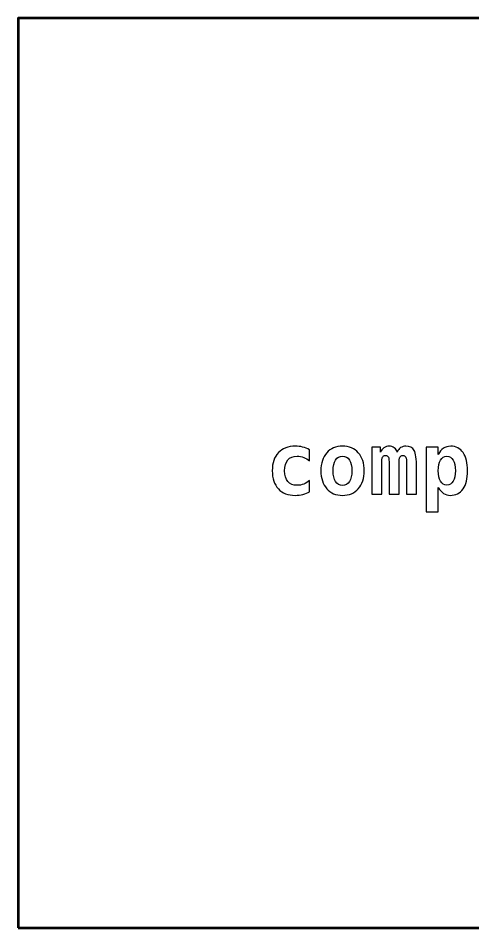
# Model space of a CAD drawing. Header units: centimetres. Extents: x -10.8 to 29.8, y -19.8 to 32.2.
# Drawn here: x -10.75 to -8.502, y -12.25 to -7.75 of the extents above; entities that cross this region are included whole.
import ezdxf

# ---------------------------------------------------------------- set-up
doc = ezdxf.new("R2010")
doc.units = ezdxf.units.CM
doc.header["$MEASUREMENT"] = 0
doc.layers.add('Layer 1', color=7, linetype='Continuous')

msp = doc.modelspace()

# ---------------------------------------------------------------- linework, layer by layer
at = {"layer": 'Layer 1', "lineweight": 53}
msp.add_lwpolyline([(-10.75, -12.25), (-6.25, -12.25), (-6.25, -7.75), (-10.75, -7.75), (-10.75, -12.25)], close=True, dxfattribs=at)
at = {"layer": 'Layer 1'}
for points, knots in [([(-9.30897, -10.09271), (-9.31912, -10.09863), (-9.33013, -10.10308), (-9.34184, -10.10604), (-9.34184, -10.10604), (-9.35356, -10.109), (-9.36611, -10.11049), (-9.37966, -10.11049), (-9.37966, -10.11049), (-9.41536, -10.11049), (-9.44323, -10.09976), (-9.46334, -10.07824), (-9.46334, -10.07824), (-9.48345, -10.05679), (-9.49354, -10.02702), (-9.49354, -9.98899), (-9.49354, -9.98899), (-9.49354, -9.95082), (-9.48338, -9.92098), (-9.46313, -9.89939), (-9.46313, -9.89939), (-9.44288, -9.87787), (-9.41494, -9.86707), (-9.37924, -9.86707), (-9.37924, -9.86707), (-9.36682, -9.86707), (-9.3549, -9.86855), (-9.3434, -9.87145), (-9.3434, -9.87145), (-9.3319, -9.87434), (-9.32039, -9.87878), (-9.30897, -9.88485), (-9.30897, -9.88485), (-9.30897, -9.88485), (-9.30897, -9.94031), (-9.30897, -9.94031), (-9.30897, -9.94031), (-9.31778, -9.93269), (-9.32745, -9.92683), (-9.33803, -9.92274), (-9.33803, -9.92274), (-9.34855, -9.91865), (-9.35948, -9.9166), (-9.37077, -9.9166), (-9.37077, -9.9166), (-9.39046, -9.9166), (-9.40563, -9.92288), (-9.41621, -9.93544), (-9.41621, -9.93544), (-9.42686, -9.948), (-9.43215, -9.96585), (-9.43215, -9.98899), (-9.43215, -9.98899), (-9.43215, -10.01213), (-9.42686, -10.02991), (-9.41621, -10.04233), (-9.41621, -10.04233), (-9.40563, -10.05475), (-9.39046, -10.06096), (-9.37077, -10.06096), (-9.37077, -10.06096), (-9.35906, -10.06096), (-9.34812, -10.05898), (-9.33789, -10.0551), (-9.33789, -10.0551), (-9.32773, -10.05115), (-9.31807, -10.04522), (-9.30897, -10.03725), (-9.30897, -10.03725), (-9.30897, -10.03725), (-9.30897, -10.09271), (-9.30897, -10.09271)], [0, 0, 0, 0, 0.0526316, 0.0526316, 0.0526316, 0.0526316, 0.1052632, 0.1052632, 0.1052632, 0.1052632, 0.1578947, 0.1578947, 0.1578947, 0.1578947, 0.2105263, 0.2105263, 0.2105263, 0.2105263, 0.2631579, 0.2631579, 0.2631579, 0.2631579, 0.3157895, 0.3157895, 0.3157895, 0.3157895, 0.3684211, 0.3684211, 0.3684211, 0.3684211, 0.4210526, 0.4210526, 0.4210526, 0.4210526, 0.4736842, 0.4736842, 0.4736842, 0.4736842, 0.5263158, 0.5263158, 0.5263158, 0.5263158, 0.5789474, 0.5789474, 0.5789474, 0.5789474, 0.6315789, 0.6315789, 0.6315789, 0.6315789, 0.6842105, 0.6842105, 0.6842105, 0.6842105, 0.7368421, 0.7368421, 0.7368421, 0.7368421, 0.7894737, 0.7894737, 0.7894737, 0.7894737, 0.8421053, 0.8421053, 0.8421053, 0.8421053, 0.8947368, 0.8947368, 0.8947368, 0.8947368, 1, 1, 1, 1]), ([(-9.25309, -9.98899), (-9.25309, -9.95167), (-9.24342, -9.9221), (-9.22409, -9.90023), (-9.22409, -9.90023), (-9.20469, -9.87843), (-9.17873, -9.8675), (-9.14606, -9.8675), (-9.14606, -9.8675), (-9.11332, -9.8675), (-9.08729, -9.87843), (-9.06788, -9.90023), (-9.06788, -9.90023), (-9.04855, -9.9221), (-9.03889, -9.95167), (-9.03889, -9.98899), (-9.03889, -9.98899), (-9.03889, -10.02631), (-9.04855, -10.05588), (-9.06788, -10.07775), (-9.06788, -10.07775), (-9.08729, -10.09955), (-9.11332, -10.11049), (-9.14606, -10.11049), (-9.14606, -10.11049), (-9.17873, -10.11049), (-9.20469, -10.09955), (-9.22409, -10.07775), (-9.22409, -10.07775), (-9.24342, -10.05588), (-9.25309, -10.02631), (-9.25309, -9.98899)], [0, 0, 0, 0, 0.1111111, 0.1111111, 0.1111111, 0.1111111, 0.2222222, 0.2222222, 0.2222222, 0.2222222, 0.3333333, 0.3333333, 0.3333333, 0.3333333, 0.4444444, 0.4444444, 0.4444444, 0.4444444, 0.5555556, 0.5555556, 0.5555556, 0.5555556, 0.6666667, 0.6666667, 0.6666667, 0.6666667, 0.7777778, 0.7777778, 0.7777778, 0.7777778, 1, 1, 1, 1]), ([(-8.87591, -9.89621), (-8.87139, -9.8864), (-8.86561, -9.87921), (-8.85855, -9.87455), (-8.85855, -9.87455), (-8.8515, -9.86982), (-8.84289, -9.8675), (-8.83273, -9.8675), (-8.83273, -9.8675), (-8.81276, -9.8675), (-8.79893, -9.87441), (-8.79131, -9.88817), (-8.79131, -9.88817), (-8.78362, -9.90193), (-8.77981, -9.93064), (-8.77981, -9.97417), (-8.77981, -9.97417), (-8.77981, -9.97417), (-8.77981, -10.10456), (-8.77981, -10.10456), (-8.77981, -10.10456), (-8.77981, -10.10456), (-8.82934, -10.10456), (-8.82934, -10.10456), (-8.82934, -10.10456), (-8.82934, -10.10456), (-8.82934, -9.95597), (-8.82934, -9.95597), (-8.82934, -9.95597), (-8.82934, -9.93876), (-8.83068, -9.92726), (-8.83329, -9.92147), (-8.83329, -9.92147), (-8.8359, -9.91568), (-8.84063, -9.91279), (-8.84754, -9.91279), (-8.84754, -9.91279), (-8.85446, -9.91279), (-8.85926, -9.91575), (-8.86201, -9.92168), (-8.86201, -9.92168), (-8.86476, -9.92761), (-8.86617, -9.93904), (-8.86617, -9.95597), (-8.86617, -9.95597), (-8.86617, -9.95597), (-8.86617, -10.10456), (-8.86617, -10.10456), (-8.86617, -10.10456), (-8.86617, -10.10456), (-8.91528, -10.10456), (-8.91528, -10.10456), (-8.91528, -10.10456), (-8.91528, -10.10456), (-8.91528, -9.95597), (-8.91528, -9.95597), (-8.91528, -9.95597), (-8.91528, -9.93904), (-8.91669, -9.92761), (-8.91944, -9.92168), (-8.91944, -9.92168), (-8.92219, -9.91575), (-8.92699, -9.91279), (-8.9339, -9.91279), (-8.9339, -9.91279), (-8.94082, -9.91279), (-8.94555, -9.91568), (-8.94816, -9.92147), (-8.94816, -9.92147), (-8.95077, -9.92726), (-8.95211, -9.93876), (-8.95211, -9.95597), (-8.95211, -9.95597), (-8.95211, -9.95597), (-8.95211, -10.10456), (-8.95211, -10.10456), (-8.95211, -10.10456), (-8.95211, -10.10456), (-9.00164, -10.10456), (-9.00164, -10.10456), (-9.00164, -10.10456), (-9.00164, -10.10456), (-9.00164, -9.873), (-9.00164, -9.873), (-9.00164, -9.873), (-9.00164, -9.873), (-8.95761, -9.873), (-8.95761, -9.873), (-8.95761, -9.873), (-8.95761, -9.873), (-8.95761, -9.89706), (-8.95761, -9.89706), (-8.95761, -9.89706), (-8.95415, -9.88796), (-8.94865, -9.88076), (-8.94103, -9.87547), (-8.94103, -9.87547), (-8.93348, -9.87018), (-8.92501, -9.8675), (-8.91563, -9.8675), (-8.91563, -9.8675), (-8.90625, -9.8675), (-8.89771, -9.87032), (-8.88995, -9.87589), (-8.88995, -9.87589), (-8.88226, -9.88147), (-8.87753, -9.88824), (-8.87591, -9.89621)], [0, 0, 0, 0, 0.0357143, 0.0357143, 0.0357143, 0.0357143, 0.0714286, 0.0714286, 0.0714286, 0.0714286, 0.1071429, 0.1071429, 0.1071429, 0.1071429, 0.1428571, 0.1428571, 0.1428571, 0.1428571, 0.1785714, 0.1785714, 0.1785714, 0.1785714, 0.2142857, 0.2142857, 0.2142857, 0.2142857, 0.25, 0.25, 0.25, 0.25, 0.2857143, 0.2857143, 0.2857143, 0.2857143, 0.3214286, 0.3214286, 0.3214286, 0.3214286, 0.3571429, 0.3571429, 0.3571429, 0.3571429, 0.3928571, 0.3928571, 0.3928571, 0.3928571, 0.4285714, 0.4285714, 0.4285714, 0.4285714, 0.4642857, 0.4642857, 0.4642857, 0.4642857, 0.5, 0.5, 0.5, 0.5, 0.5357143, 0.5357143, 0.5357143, 0.5357143, 0.5714286, 0.5714286, 0.5714286, 0.5714286, 0.6071429, 0.6071429, 0.6071429, 0.6071429, 0.6428571, 0.6428571, 0.6428571, 0.6428571, 0.6785714, 0.6785714, 0.6785714, 0.6785714, 0.7142857, 0.7142857, 0.7142857, 0.7142857, 0.75, 0.75, 0.75, 0.75, 0.7857143, 0.7857143, 0.7857143, 0.7857143, 0.8214286, 0.8214286, 0.8214286, 0.8214286, 0.8571429, 0.8571429, 0.8571429, 0.8571429, 0.8928571, 0.8928571, 0.8928571, 0.8928571, 0.9285714, 0.9285714, 0.9285714, 0.9285714, 1, 1, 1, 1]), ([(-8.67229, -10.07189), (-8.67229, -10.07189), (-8.67229, -10.19261), (-8.67229, -10.19261), (-8.67229, -10.19261), (-8.67229, -10.19261), (-8.73283, -10.19261), (-8.73283, -10.19261), (-8.73283, -10.19261), (-8.73283, -10.19261), (-8.73283, -9.873), (-8.73283, -9.873), (-8.73283, -9.873), (-8.73283, -9.873), (-8.67229, -9.873), (-8.67229, -9.873), (-8.67229, -9.873), (-8.67229, -9.873), (-8.67229, -9.90771), (-8.67229, -9.90771), (-8.67229, -9.90771), (-8.66594, -9.89438), (-8.65762, -9.88436), (-8.64731, -9.87758), (-8.64731, -9.87758), (-8.63694, -9.87088), (-8.62488, -9.8675), (-8.61098, -9.8675), (-8.61098, -9.8675), (-8.58452, -9.8675), (-8.56399, -9.87808), (-8.54938, -9.89932), (-8.54938, -9.89932), (-8.53478, -9.92055), (-8.52751, -9.9504), (-8.52751, -9.98899), (-8.52751, -9.98899), (-8.52751, -10.02808), (-8.53492, -10.05813), (-8.54974, -10.07909), (-8.54974, -10.07909), (-8.56448, -10.10004), (-8.58565, -10.11049), (-8.61302, -10.11049), (-8.61302, -10.11049), (-8.62544, -10.11049), (-8.63652, -10.10731), (-8.6464, -10.10089), (-8.6464, -10.10089), (-8.6562, -10.09447), (-8.66488, -10.0848), (-8.67229, -10.07189)], [0, 0, 0, 0, 0.0714286, 0.0714286, 0.0714286, 0.0714286, 0.1428571, 0.1428571, 0.1428571, 0.1428571, 0.2142857, 0.2142857, 0.2142857, 0.2142857, 0.2857143, 0.2857143, 0.2857143, 0.2857143, 0.3571429, 0.3571429, 0.3571429, 0.3571429, 0.4285714, 0.4285714, 0.4285714, 0.4285714, 0.5, 0.5, 0.5, 0.5, 0.5714286, 0.5714286, 0.5714286, 0.5714286, 0.6428571, 0.6428571, 0.6428571, 0.6428571, 0.7142857, 0.7142857, 0.7142857, 0.7142857, 0.7857143, 0.7857143, 0.7857143, 0.7857143, 0.8571429, 0.8571429, 0.8571429, 0.8571429, 1, 1, 1, 1]), ([(-9.14606, -9.9166), (-9.16052, -9.9166), (-9.17188, -9.92295), (-9.18014, -9.93572), (-9.18014, -9.93572), (-9.18839, -9.94849), (-9.19255, -9.96627), (-9.19255, -9.98899), (-9.19255, -9.98899), (-9.19255, -10.01171), (-9.18839, -10.02949), (-9.18014, -10.04226), (-9.18014, -10.04226), (-9.17188, -10.05503), (-9.16052, -10.06138), (-9.14606, -10.06138), (-9.14606, -10.06138), (-9.13152, -10.06138), (-9.12009, -10.05503), (-9.11184, -10.04226), (-9.11184, -10.04226), (-9.10358, -10.02949), (-9.09942, -10.01171), (-9.09942, -9.98899), (-9.09942, -9.98899), (-9.09942, -9.96627), (-9.10358, -9.94849), (-9.11184, -9.93572), (-9.11184, -9.93572), (-9.12009, -9.92295), (-9.13152, -9.9166), (-9.14606, -9.9166)], [0, 0, 0, 0, 0.1111111, 0.1111111, 0.1111111, 0.1111111, 0.2222222, 0.2222222, 0.2222222, 0.2222222, 0.3333333, 0.3333333, 0.3333333, 0.3333333, 0.4444444, 0.4444444, 0.4444444, 0.4444444, 0.5555556, 0.5555556, 0.5555556, 0.5555556, 0.6666667, 0.6666667, 0.6666667, 0.6666667, 0.7777778, 0.7777778, 0.7777778, 0.7777778, 1, 1, 1, 1]), ([(-8.58805, -9.98857), (-8.58805, -9.9662), (-8.59179, -9.9487), (-8.5992, -9.93607), (-8.5992, -9.93607), (-8.6066, -9.92337), (-8.61691, -9.91702), (-8.62996, -9.91702), (-8.62996, -9.91702), (-8.64301, -9.91702), (-8.65338, -9.92337), (-8.66093, -9.93607), (-8.66093, -9.93607), (-8.66848, -9.9487), (-8.67229, -9.9662), (-8.67229, -9.98857), (-8.67229, -9.98857), (-8.67229, -10.01086), (-8.66848, -10.02843), (-8.66093, -10.04106), (-8.66093, -10.04106), (-8.65338, -10.05376), (-8.64301, -10.06011), (-8.62996, -10.06011), (-8.62996, -10.06011), (-8.61691, -10.06011), (-8.6066, -10.05376), (-8.5992, -10.04106), (-8.5992, -10.04106), (-8.59179, -10.02843), (-8.58805, -10.01086), (-8.58805, -9.98857)], [0, 0, 0, 0, 0.1111111, 0.1111111, 0.1111111, 0.1111111, 0.2222222, 0.2222222, 0.2222222, 0.2222222, 0.3333333, 0.3333333, 0.3333333, 0.3333333, 0.4444444, 0.4444444, 0.4444444, 0.4444444, 0.5555556, 0.5555556, 0.5555556, 0.5555556, 0.6666667, 0.6666667, 0.6666667, 0.6666667, 0.7777778, 0.7777778, 0.7777778, 0.7777778, 1, 1, 1, 1])]:
    msp.add_open_spline(points, degree=3, knots=knots, dxfattribs=at)

doc.saveas('drawing.dxf')
